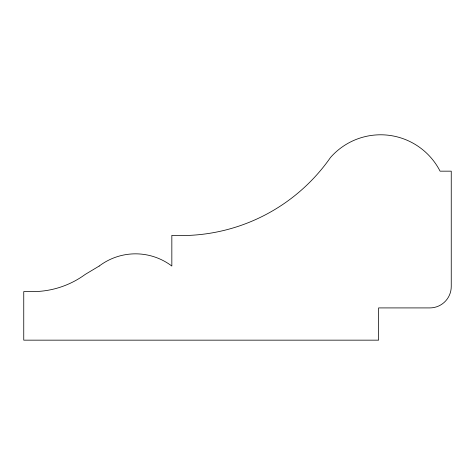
<?xml version="1.0" encoding="UTF-8"?>
<svg xmlns="http://www.w3.org/2000/svg" width="475" height="475" viewBox="0 0 475 475"><rect width="100%" height="100%" fill="white"/><g stroke="black" fill="none" stroke-linecap="round" stroke-linejoin="round"><path stroke-width="0.71" d="M99.192 266.048L85.221 274.419A89.146 89.146 0 0 1 33.309 291.603L23.75 291.603L23.75 340.159L378.605 340.159L378.605 307.913L429.851 307.913A21.399 21.399 0 0 0 451.25 286.514L451.25 171.166L440.076 171.166A66.737 66.737 0 0 0 330.517 157.468A182.329 182.329 0 0 1 171.837 235.351L171.837 266.048A60.129 60.129 0 0 0 99.192 266.048"/></g></svg>
